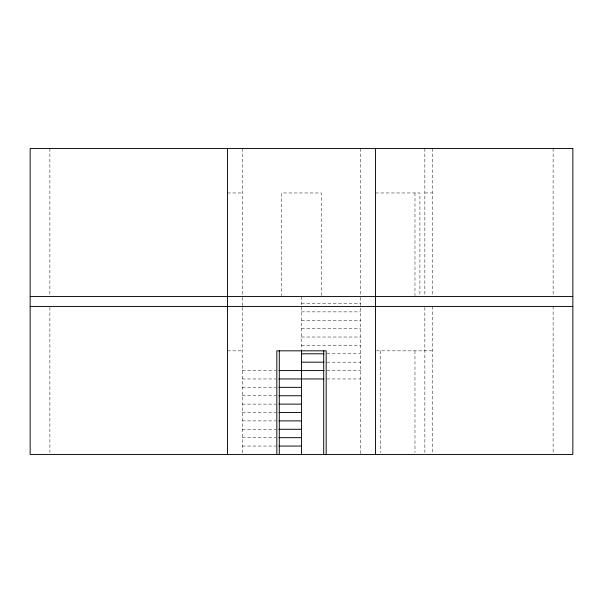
<?xml version="1.0" encoding="UTF-8"?>
<svg xmlns="http://www.w3.org/2000/svg" width="603" height="603" viewBox="0 0 603 603"><rect width="100%" height="100%" fill="white"/><g stroke="black" fill="none" stroke-linecap="round" stroke-linejoin="round"><path stroke-width="0.45" stroke-dasharray="3.02 2.26" d="M227.497 192.96L242.293 192.96M375.503 192.96L419.907 192.96L419.907 295.621M424.844 192.96L432.238 192.96M301.5 303.475L360.707 303.475M301.5 311.864L360.707 311.864M301.5 320.246L360.707 320.246M301.5 328.635L360.707 328.635M301.5 337.024L360.707 337.024M301.5 345.406L360.707 345.406M227.497 350.833L242.293 350.833M376.445 350.833L432.238 350.833M326.871 353.795L360.707 353.795M326.871 362.184L360.707 362.184M242.293 370.574L276.129 370.574M326.871 370.574L360.707 370.574M242.293 378.955L276.129 378.955M326.871 378.955L360.707 378.955M242.293 387.345L276.129 387.345M242.293 395.734L276.129 395.734M242.293 404.123L276.129 404.123M242.293 412.505L276.129 412.505M242.293 420.894L276.129 420.894M242.293 429.283L276.129 429.283M242.293 437.665L276.129 437.665M242.293 446.054L276.129 446.054M553.117 148.557L553.117 295.628M553.117 306.437L553.117 452.567M432.238 148.557L432.238 295.628M432.238 306.437L432.238 452.567M424.844 148.557L424.844 295.628M424.844 307.357L424.844 452.567M414.977 192.96L414.977 295.621M414.977 350.833L414.977 452.559M380.44 350.833L380.44 452.559M360.707 148.557L360.707 295.628M360.707 297.43L360.707 454.443M321.233 295.621L321.233 192.96L281.767 192.96L281.767 295.621M301.5 296.563L301.5 350.072M242.293 148.557L242.293 295.628M242.293 297.46L242.293 306.437M242.293 307.372L242.293 454.443M49.883 148.557L49.883 295.628M49.883 307.372L49.883 452.567"/><path stroke-width="0.9" d="M30.15 296.563L572.85 296.563M30.15 306.437L572.85 306.437M301.5 353.795L324.052 353.795M301.5 362.184L324.052 362.184M278.948 370.574L324.052 370.574M278.948 378.955L324.052 378.955M278.948 387.345L301.5 387.345M278.948 395.734L301.5 395.734M278.948 404.123L301.5 404.123M278.948 412.505L301.5 412.505M278.948 420.894L301.5 420.894M278.948 429.283L301.5 429.283M278.948 437.665L301.5 437.665M278.948 446.054L301.5 446.054M375.503 148.557L375.503 454.443M326.17 454.443L326.17 350.833L276.83 350.833L276.83 454.443M323.698 350.833L323.698 454.443M301.5 350.999L301.5 454.443M279.302 350.833L279.302 454.443M227.497 148.557L227.497 454.443M572.85 148.557L30.15 148.557L30.15 454.443L572.85 454.443L572.85 148.557"/></g></svg>
